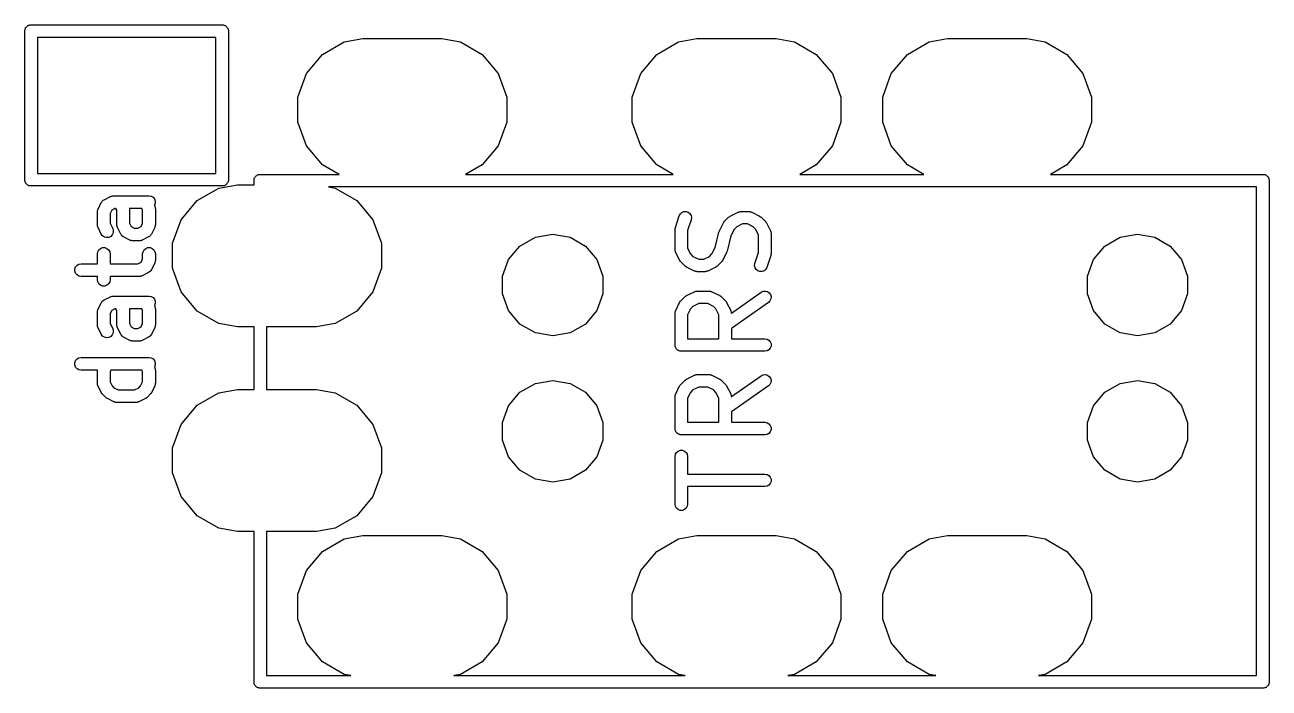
# Model space of a CAD drawing. Extents: x 61 to 195, y -144 to -65.
# Drawn here: x 179.88 to 194.78, y -119.78 to -111.84 of the extents above; entities that cross this region are included whole.
import ezdxf

# ---------------------------------------------------------------- set-up
doc = ezdxf.new("R2010")
doc.units = 0
doc.header["$MEASUREMENT"] = 0
doc.layers.add('BLACK', color=7, linetype='CONTINUOUS')

msp = doc.modelspace()

# ---------------------------------------------------------------- linework, layer by layer
at = {"layer": 'BLACK', "linetype": 'CONTINUOUS'}
for p, q in [((179.914, -111.849), (179.919, -111.845)), ((179.919, -111.845), (179.925, -111.843)), ((179.925, -111.843), (179.931, -111.839)), ((179.931, -111.839), (179.938, -111.838)), ((179.938, -111.838), (179.944, -111.836)), ((179.944, -111.836), (179.95, -111.836)), ((179.95, -111.836), (179.95, -111.836)), ((179.95, -111.836), (182.25, -111.836)), ((182.25, -111.836), (182.256, -111.836)), ((182.25, -111.836), (182.25, -111.836)), ((182.256, -111.836), (182.262, -111.838)), ((182.262, -111.838), (182.269, -111.839)), ((182.269, -111.839), (182.275, -111.843)), ((182.275, -111.843), (182.281, -111.845)), ((182.281, -111.845), (182.286, -111.849)), ((179.882, -111.898), (179.884, -111.892)), ((179.882, -111.904), (179.882, -111.898)), ((179.882, -113.696), (179.882, -111.904)), ((179.884, -111.892), (179.885, -111.885)), ((179.885, -111.885), (179.889, -111.879)), ((179.889, -111.879), (179.891, -111.873)), ((179.891, -111.873), (179.895, -111.868)), ((179.895, -111.868), (179.899, -111.862)), ((179.899, -111.862), (179.904, -111.858)), ((179.904, -111.858), (179.908, -111.853)), ((179.908, -111.853), (179.914, -111.849)), ((180.032, -111.986), (180.032, -113.614)), ((182.168, -111.986), (180.032, -111.986)), ((182.168, -113.614), (182.168, -111.986)), ((182.286, -111.849), (182.292, -111.853)), ((182.292, -111.853), (182.296, -111.858)), ((182.296, -111.858), (182.301, -111.862)), ((182.301, -111.862), (182.305, -111.868)), ((182.305, -111.868), (182.309, -111.873)), ((182.309, -111.873), (182.311, -111.879)), ((182.311, -111.879), (182.315, -111.885)), ((182.315, -111.885), (182.316, -111.892)), ((182.316, -111.892), (182.318, -111.898)), ((182.318, -111.898), (182.318, -111.904)), ((182.318, -111.904), (182.318, -111.904)), ((182.318, -111.904), (182.318, -113.696)), ((183.445, -112.189), (183.705, -112.039)), ((183.705, -112.039), (183.926, -112)), ((183.926, -112), (184.874, -112)), ((184.874, -112), (185.095, -112.039)), ((185.095, -112.039), (185.355, -112.189)), ((187.445, -112.189), (187.705, -112.039)), ((187.705, -112.039), (187.926, -112)), ((187.926, -112), (188.874, -112)), ((188.874, -112), (189.095, -112.039)), ((189.095, -112.039), (189.355, -112.189)), ((190.445, -112.189), (190.705, -112.039)), ((190.705, -112.039), (190.926, -112)), ((190.926, -112), (191.874, -112)), ((191.874, -112), (192.095, -112.039)), ((192.095, -112.039), (192.355, -112.189)), ((183.253, -112.418), (183.445, -112.189)), ((185.355, -112.189), (185.547, -112.418)), ((187.253, -112.418), (187.445, -112.189)), ((189.355, -112.189), (189.547, -112.418)), ((190.253, -112.418), (190.445, -112.189)), ((192.355, -112.189), (192.547, -112.418)), ((183.15, -112.7), (183.253, -112.418)), ((185.547, -112.418), (185.65, -112.7)), ((187.15, -112.7), (187.253, -112.418)), ((189.547, -112.418), (189.65, -112.7)), ((190.15, -112.7), (190.253, -112.418)), ((192.547, -112.418), (192.65, -112.7)), ((183.15, -113), (183.15, -112.7)), ((185.65, -112.7), (185.65, -113)), ((187.15, -113), (187.15, -112.7)), ((189.65, -112.7), (189.65, -113)), ((190.15, -113), (190.15, -112.7)), ((192.65, -112.7), (192.65, -113)), ((183.253, -113.282), (183.15, -113)), ((185.65, -113), (185.547, -113.282)), ((187.253, -113.282), (187.15, -113)), ((189.65, -113), (189.547, -113.282)), ((190.253, -113.282), (190.15, -113)), ((192.65, -113), (192.547, -113.282)), ((183.445, -113.511), (183.253, -113.282)), ((185.547, -113.282), (185.355, -113.511)), ((187.445, -113.511), (187.253, -113.282)), ((189.547, -113.282), (189.355, -113.511)), ((190.445, -113.511), (190.253, -113.282)), ((192.547, -113.282), (192.355, -113.511)), ((180.032, -113.614), (182.168, -113.614)), ((182.662, -113.634), (182.668, -113.632)), ((182.668, -113.632), (182.674, -113.628)), ((182.674, -113.628), (182.681, -113.627)), ((182.681, -113.627), (182.687, -113.625)), ((182.687, -113.625), (182.693, -113.625)), ((182.693, -113.625), (182.693, -113.625)), ((182.693, -113.625), (183.642, -113.625)), ((183.642, -113.625), (183.445, -113.511)), ((185.355, -113.511), (185.158, -113.625)), ((185.158, -113.625), (187.642, -113.625)), ((187.642, -113.625), (187.445, -113.511)), ((189.355, -113.511), (189.158, -113.625)), ((189.158, -113.625), (190.642, -113.625)), ((190.642, -113.625), (190.445, -113.511)), ((192.355, -113.511), (192.158, -113.625)), ((192.158, -113.625), (194.707, -113.625)), ((194.707, -113.625), (194.707, -113.625)), ((194.707, -113.625), (194.713, -113.625)), ((194.713, -113.625), (194.719, -113.627)), ((194.719, -113.627), (194.726, -113.628)), ((194.726, -113.628), (194.732, -113.632)), ((194.732, -113.632), (194.738, -113.634)), ((179.882, -113.702), (179.882, -113.696)), ((179.882, -113.696), (179.882, -113.696)), ((179.884, -113.708), (179.882, -113.702)), ((179.885, -113.715), (179.884, -113.708)), ((179.889, -113.721), (179.885, -113.715)), ((179.891, -113.727), (179.889, -113.721)), ((179.895, -113.732), (179.891, -113.727)), ((179.899, -113.738), (179.895, -113.732)), ((179.904, -113.742), (179.899, -113.738)), ((179.908, -113.747), (179.904, -113.742)), ((179.914, -113.751), (179.908, -113.747)), ((179.919, -113.755), (179.914, -113.751)), ((179.925, -113.757), (179.919, -113.755)), ((179.931, -113.761), (179.925, -113.757)), ((179.938, -113.762), (179.931, -113.761)), ((179.944, -113.764), (179.938, -113.762)), ((179.95, -113.764), (179.944, -113.764)), ((182.25, -113.764), (179.95, -113.764)), ((179.95, -113.764), (179.95, -113.764)), ((182.205, -113.789), (182.426, -113.75)), ((182.256, -113.764), (182.25, -113.764)), ((182.25, -113.764), (182.25, -113.764)), ((182.262, -113.762), (182.256, -113.764)), ((182.269, -113.761), (182.262, -113.762)), ((182.275, -113.757), (182.269, -113.761)), ((182.281, -113.755), (182.275, -113.757)), ((182.286, -113.751), (182.281, -113.755)), ((182.292, -113.747), (182.286, -113.751)), ((182.296, -113.742), (182.292, -113.747)), ((182.301, -113.738), (182.296, -113.742)), ((182.305, -113.732), (182.301, -113.738)), ((182.309, -113.727), (182.305, -113.732)), ((182.311, -113.721), (182.309, -113.727)), ((182.315, -113.715), (182.311, -113.721)), ((182.316, -113.708), (182.315, -113.715)), ((182.318, -113.702), (182.316, -113.708)), ((182.318, -113.696), (182.318, -113.696)), ((182.318, -113.696), (182.318, -113.702)), ((182.426, -113.75), (182.625, -113.75)), ((182.625, -113.687), (182.627, -113.681)), ((182.625, -113.75), (182.625, -113.687)), ((182.627, -113.681), (182.628, -113.674)), ((182.628, -113.674), (182.632, -113.668)), ((182.632, -113.668), (182.634, -113.662)), ((182.634, -113.662), (182.638, -113.657)), ((182.638, -113.657), (182.642, -113.651)), ((182.642, -113.651), (182.647, -113.647)), ((182.647, -113.647), (182.651, -113.642)), ((182.651, -113.642), (182.657, -113.638)), ((182.657, -113.638), (182.662, -113.634)), ((183.516, -113.775), (183.595, -113.789)), ((194.625, -113.775), (183.516, -113.775)), ((194.625, -119.625), (194.625, -113.775)), ((194.738, -113.634), (194.743, -113.638)), ((194.743, -113.638), (194.749, -113.642)), ((194.749, -113.642), (194.753, -113.647)), ((194.753, -113.647), (194.758, -113.651)), ((194.758, -113.651), (194.762, -113.657)), ((194.762, -113.657), (194.766, -113.662)), ((194.766, -113.662), (194.768, -113.668)), ((194.768, -113.668), (194.772, -113.674)), ((194.772, -113.674), (194.773, -113.681)), ((194.773, -113.681), (194.775, -113.687)), ((194.775, -113.687), (194.775, -113.693)), ((194.775, -113.693), (194.775, -113.693)), ((194.775, -113.693), (194.775, -119.707)), ((180.821, -113.935), (180.83, -113.929)), ((180.83, -113.929), (180.908, -113.89)), ((180.908, -113.89), (180.912, -113.889)), ((180.912, -113.889), (180.916, -113.887)), ((180.916, -113.887), (180.925, -113.885)), ((180.925, -113.885), (180.933, -113.883)), ((180.933, -113.883), (180.938, -113.883)), ((180.938, -113.883), (180.942, -113.882)), ((180.942, -113.882), (181.368, -113.882)), ((181.368, -113.882), (181.394, -113.887)), ((181.394, -113.887), (181.417, -113.9)), ((181.417, -113.9), (181.434, -113.92)), ((181.434, -113.92), (181.443, -113.945)), ((181.945, -113.939), (182.205, -113.789)), ((183.595, -113.789), (183.855, -113.939)), ((180.75, -114.066), (180.753, -114.057)), ((180.75, -114.07), (180.75, -114.066)), ((180.75, -114.074), (180.75, -114.07)), ((180.75, -114.229), (180.75, -114.074)), ((180.753, -114.057), (180.754, -114.048)), ((180.754, -114.048), (180.756, -114.044)), ((180.756, -114.044), (180.758, -114.04)), ((180.758, -114.04), (180.796, -113.963)), ((180.796, -113.963), (180.803, -113.954)), ((180.803, -113.954), (180.809, -113.945)), ((180.809, -113.945), (180.811, -113.943)), ((180.811, -113.943), (180.812, -113.942)), ((180.812, -113.942), (180.821, -113.935)), ((180.921, -114.054), (180.902, -114.092)), ((180.96, -114.034), (180.921, -114.054)), ((180.972, -114.034), (180.96, -114.034)), ((180.982, -114.054), (180.972, -114.034)), ((180.982, -114.229), (180.982, -114.054)), ((181.134, -114.034), (181.134, -114.036)), ((181.282, -114.034), (181.134, -114.034)), ((181.134, -114.036), (181.134, -114.211)), ((181.291, -114.054), (181.282, -114.034)), ((181.291, -114.211), (181.291, -114.054)), ((181.434, -113.996), (181.433, -113.997)), ((181.433, -113.997), (181.436, -114.002)), ((181.443, -113.971), (181.434, -113.996)), ((181.436, -114.002), (181.437, -114.006)), ((181.437, -114.006), (181.439, -114.01)), ((181.439, -114.01), (181.441, -114.018)), ((181.441, -114.018), (181.443, -114.027)), ((181.443, -113.945), (181.443, -113.971)), ((181.443, -114.027), (181.443, -114.031)), ((181.443, -114.031), (181.444, -114.036)), ((181.444, -114.036), (181.444, -114.229)), ((181.753, -114.168), (181.945, -113.939)), ((183.855, -113.939), (184.047, -114.168)), ((187.728, -114.098), (187.747, -114.08)), ((187.747, -114.08), (187.771, -114.071)), ((187.771, -114.071), (187.798, -114.07)), ((187.798, -114.07), (187.822, -114.078)), ((187.822, -114.078), (187.843, -114.095)), ((188.324, -114.125), (188.42, -114.077)), ((188.42, -114.077), (188.424, -114.076)), ((188.424, -114.076), (188.428, -114.074)), ((188.428, -114.074), (188.436, -114.072)), ((188.436, -114.072), (188.445, -114.07)), ((188.445, -114.07), (188.449, -114.07)), ((188.449, -114.07), (188.453, -114.069)), ((188.453, -114.069), (188.548, -114.069)), ((188.548, -114.069), (188.553, -114.07)), ((188.553, -114.07), (188.557, -114.07)), ((188.557, -114.07), (188.565, -114.072)), ((188.565, -114.072), (188.574, -114.074)), ((188.574, -114.074), (188.578, -114.076)), ((188.578, -114.076), (188.582, -114.077)), ((188.582, -114.077), (188.677, -114.125)), ((180.75, -114.233), (180.75, -114.229)), ((180.902, -114.092), (180.902, -114.211)), ((180.902, -114.211), (180.933, -114.272)), ((180.983, -114.233), (180.982, -114.229)), ((181.134, -114.211), (181.154, -114.25)), ((181.272, -114.25), (181.291, -114.211)), ((181.444, -114.229), (181.443, -114.233)), ((181.65, -114.45), (181.753, -114.168)), ((184.047, -114.168), (184.15, -114.45)), ((187.668, -114.263), (187.715, -114.121)), ((187.715, -114.121), (187.728, -114.098)), ((187.858, -114.168), (187.814, -114.299)), ((187.843, -114.095), (187.856, -114.117)), ((187.856, -114.117), (187.861, -114.142)), ((187.861, -114.142), (187.858, -114.168)), ((188.196, -114.301), (188.243, -114.206)), ((188.243, -114.206), (188.25, -114.196)), ((188.25, -114.196), (188.257, -114.187)), ((188.257, -114.187), (188.305, -114.139)), ((188.305, -114.139), (188.315, -114.132)), ((188.315, -114.132), (188.324, -114.125)), ((188.471, -114.219), (188.402, -114.254)), ((188.531, -114.219), (188.471, -114.219)), ((188.599, -114.254), (188.531, -114.219)), ((188.677, -114.125), (188.687, -114.132)), ((188.687, -114.132), (188.697, -114.139)), ((188.697, -114.139), (188.744, -114.187)), ((188.744, -114.187), (188.751, -114.196)), ((188.751, -114.196), (188.758, -114.206)), ((188.758, -114.206), (188.806, -114.301)), ((180.75, -114.238), (180.75, -114.233)), ((180.753, -114.246), (180.75, -114.238)), ((180.754, -114.255), (180.753, -114.246)), ((180.756, -114.259), (180.754, -114.255)), ((180.758, -114.263), (180.756, -114.259)), ((180.796, -114.341), (180.758, -114.263)), ((180.812, -114.362), (180.796, -114.341)), ((180.834, -114.376), (180.812, -114.362)), ((180.86, -114.383), (180.834, -114.376)), ((180.91, -114.368), (180.886, -114.38)), ((180.928, -114.349), (180.91, -114.368)), ((180.939, -114.324), (180.928, -114.349)), ((180.933, -114.272), (180.94, -114.298)), ((180.94, -114.298), (180.939, -114.324)), ((180.982, -114.238), (180.983, -114.233)), ((180.985, -114.246), (180.982, -114.238)), ((180.986, -114.255), (180.985, -114.246)), ((180.989, -114.259), (180.986, -114.255)), ((180.99, -114.263), (180.989, -114.259)), ((181.029, -114.341), (180.99, -114.263)), ((181.035, -114.35), (181.029, -114.341)), ((181.041, -114.359), (181.035, -114.35)), ((181.043, -114.36), (181.041, -114.359)), ((181.044, -114.362), (181.043, -114.36)), ((181.054, -114.368), (181.044, -114.362)), ((181.063, -114.375), (181.054, -114.368)), ((181.14, -114.413), (181.063, -114.375)), ((181.154, -114.25), (181.192, -114.269)), ((181.192, -114.269), (181.234, -114.269)), ((181.234, -114.269), (181.272, -114.25)), ((181.363, -114.375), (181.286, -114.413)), ((181.372, -114.368), (181.363, -114.375)), ((181.381, -114.362), (181.372, -114.368)), ((181.383, -114.36), (181.381, -114.362)), ((181.384, -114.359), (181.383, -114.36)), ((181.39, -114.35), (181.384, -114.359)), ((181.397, -114.341), (181.39, -114.35)), ((181.436, -114.263), (181.397, -114.341)), ((181.437, -114.259), (181.436, -114.263)), ((181.439, -114.255), (181.437, -114.259)), ((181.441, -114.246), (181.439, -114.255)), ((181.443, -114.238), (181.441, -114.246)), ((181.443, -114.233), (181.443, -114.238)), ((185.808, -114.483), (185.992, -114.377)), ((185.992, -114.377), (186.2, -114.341)), ((186.2, -114.341), (186.408, -114.377)), ((186.408, -114.377), (186.592, -114.483)), ((187.664, -114.287), (187.666, -114.275)), ((187.664, -114.525), (187.664, -114.287)), ((187.666, -114.275), (187.668, -114.263)), ((187.814, -114.299), (187.814, -114.508)), ((188.144, -114.499), (188.19, -114.317)), ((188.19, -114.317), (188.193, -114.309)), ((188.193, -114.309), (188.196, -114.301)), ((188.333, -114.361), (188.288, -114.543)), ((188.372, -114.284), (188.333, -114.361)), ((188.402, -114.254), (188.372, -114.284)), ((188.63, -114.284), (188.599, -114.254)), ((188.664, -114.353), (188.63, -114.284)), ((188.664, -114.561), (188.664, -114.353)), ((188.806, -114.301), (188.807, -114.305)), ((188.807, -114.305), (188.809, -114.309)), ((188.809, -114.309), (188.811, -114.318)), ((188.811, -114.318), (188.813, -114.326)), ((188.813, -114.326), (188.813, -114.331)), ((188.813, -114.331), (188.814, -114.335)), ((188.814, -114.335), (188.814, -114.573)), ((192.808, -114.483), (192.992, -114.377)), ((192.992, -114.377), (193.2, -114.341)), ((193.2, -114.341), (193.408, -114.377)), ((193.408, -114.377), (193.592, -114.483)), ((180.767, -114.529), (180.788, -114.511)), ((180.788, -114.511), (180.813, -114.502)), ((180.813, -114.502), (180.839, -114.502)), ((180.839, -114.502), (180.864, -114.511)), ((180.886, -114.38), (180.86, -114.383)), ((180.864, -114.511), (180.884, -114.529)), ((181.144, -114.415), (181.14, -114.413)), ((181.148, -114.417), (181.144, -114.415)), ((181.157, -114.418), (181.148, -114.417)), ((181.165, -114.421), (181.157, -114.418)), ((181.17, -114.421), (181.165, -114.421)), ((181.174, -114.421), (181.17, -114.421)), ((181.252, -114.421), (181.174, -114.421)), ((181.256, -114.421), (181.252, -114.421)), ((181.26, -114.421), (181.256, -114.421)), ((181.269, -114.418), (181.26, -114.421)), ((181.278, -114.417), (181.269, -114.418)), ((181.281, -114.415), (181.278, -114.417)), ((181.286, -114.413), (181.281, -114.415)), ((181.309, -114.529), (181.33, -114.511)), ((181.33, -114.511), (181.354, -114.502)), ((181.354, -114.502), (181.381, -114.502)), ((181.381, -114.502), (181.406, -114.511)), ((181.406, -114.511), (181.426, -114.529)), ((181.65, -114.75), (181.65, -114.45)), ((184.15, -114.45), (184.15, -114.75)), ((185.672, -114.645), (185.808, -114.483)), ((186.592, -114.483), (186.728, -114.645)), ((187.665, -114.53), (187.664, -114.525)), ((187.814, -114.508), (187.848, -114.576)), ((188.106, -114.576), (188.144, -114.499)), ((192.672, -114.645), (192.808, -114.483)), ((193.592, -114.483), (193.728, -114.645)), ((180.75, -114.577), (180.754, -114.551)), ((180.75, -114.695), (180.75, -114.577)), ((180.754, -114.551), (180.767, -114.529)), ((180.884, -114.529), (180.897, -114.551)), ((180.897, -114.551), (180.902, -114.577)), ((180.902, -114.577), (180.902, -114.695)), ((181.234, -114.695), (181.272, -114.676)), ((181.272, -114.676), (181.291, -114.637)), ((181.291, -114.577), (181.296, -114.551)), ((181.291, -114.637), (181.291, -114.577)), ((181.296, -114.551), (181.309, -114.529)), ((181.426, -114.529), (181.439, -114.551)), ((181.439, -114.551), (181.444, -114.577)), ((181.441, -114.672), (181.439, -114.681)), ((181.443, -114.664), (181.441, -114.672)), ((181.444, -114.655), (181.443, -114.659)), ((181.443, -114.659), (181.443, -114.664)), ((181.444, -114.577), (181.444, -114.655)), ((185.6, -114.844), (185.672, -114.645)), ((186.728, -114.645), (186.8, -114.844)), ((187.664, -114.534), (187.665, -114.53)), ((187.667, -114.542), (187.664, -114.534)), ((187.668, -114.551), (187.667, -114.542)), ((187.671, -114.555), (187.668, -114.551)), ((187.672, -114.559), (187.671, -114.555)), ((187.719, -114.654), (187.672, -114.559)), ((187.727, -114.664), (187.719, -114.654)), ((187.733, -114.674), (187.727, -114.664)), ((187.781, -114.721), (187.733, -114.674)), ((187.848, -114.576), (187.879, -114.607)), ((187.879, -114.607), (187.947, -114.641)), ((187.947, -114.641), (188.007, -114.641)), ((188.007, -114.641), (188.075, -114.607)), ((188.075, -114.607), (188.106, -114.576)), ((188.22, -114.674), (188.173, -114.721)), ((188.227, -114.664), (188.22, -114.674)), ((188.235, -114.654), (188.227, -114.664)), ((188.282, -114.559), (188.235, -114.654)), ((188.284, -114.551), (188.282, -114.559)), ((188.288, -114.543), (188.284, -114.551)), ((188.62, -114.692), (188.664, -114.561)), ((188.81, -114.597), (188.762, -114.739)), ((188.812, -114.585), (188.81, -114.597)), ((188.814, -114.573), (188.812, -114.585)), ((192.6, -114.844), (192.672, -114.645)), ((193.728, -114.645), (193.8, -114.844)), ((180.48, -114.758), (180.489, -114.733)), ((180.48, -114.784), (180.48, -114.758)), ((180.489, -114.809), (180.48, -114.784)), ((180.489, -114.733), (180.506, -114.713)), ((180.506, -114.829), (180.489, -114.809)), ((180.506, -114.713), (180.529, -114.699)), ((180.529, -114.699), (180.555, -114.695)), ((180.555, -114.695), (180.75, -114.695)), ((180.902, -114.695), (181.234, -114.695)), ((181.363, -114.8), (181.286, -114.839)), ((181.372, -114.794), (181.363, -114.8)), ((181.381, -114.788), (181.372, -114.794)), ((181.383, -114.786), (181.381, -114.788)), ((181.384, -114.785), (181.383, -114.786)), ((181.39, -114.775), (181.384, -114.785)), ((181.397, -114.766), (181.39, -114.775)), ((181.436, -114.689), (181.397, -114.766)), ((181.437, -114.685), (181.436, -114.689)), ((181.439, -114.681), (181.437, -114.685)), ((181.753, -115.032), (181.65, -114.75)), ((184.15, -114.75), (184.047, -115.032)), ((187.791, -114.728), (187.781, -114.721)), ((187.801, -114.735), (187.791, -114.728)), ((187.896, -114.783), (187.801, -114.735)), ((187.9, -114.784), (187.896, -114.783)), ((187.904, -114.786), (187.9, -114.784)), ((187.912, -114.788), (187.904, -114.786)), ((187.921, -114.79), (187.912, -114.788)), ((187.925, -114.79), (187.921, -114.79)), ((187.929, -114.791), (187.925, -114.79)), ((188.025, -114.791), (187.929, -114.791)), ((188.029, -114.79), (188.025, -114.791)), ((188.033, -114.79), (188.029, -114.79)), ((188.042, -114.788), (188.033, -114.79)), ((188.05, -114.786), (188.042, -114.788)), ((188.054, -114.784), (188.05, -114.786)), ((188.058, -114.783), (188.054, -114.784)), ((188.153, -114.735), (188.058, -114.783)), ((188.163, -114.728), (188.153, -114.735)), ((188.173, -114.721), (188.163, -114.728)), ((188.616, -114.718), (188.62, -114.692)), ((188.622, -114.743), (188.616, -114.718)), ((188.635, -114.766), (188.622, -114.743)), ((188.656, -114.782), (188.635, -114.766)), ((188.68, -114.79), (188.656, -114.782)), ((188.706, -114.789), (188.68, -114.79)), ((188.731, -114.78), (188.706, -114.789)), ((188.75, -114.762), (188.731, -114.78)), ((188.762, -114.739), (188.75, -114.762)), ((180.529, -114.843), (180.506, -114.829)), ((180.555, -114.847), (180.529, -114.843)), ((180.75, -114.847), (180.555, -114.847)), ((180.75, -114.887), (180.75, -114.847)), ((180.754, -114.913), (180.75, -114.887)), ((180.767, -114.936), (180.754, -114.913)), ((180.788, -114.953), (180.767, -114.936)), ((180.813, -114.962), (180.788, -114.953)), ((180.839, -114.962), (180.813, -114.962)), ((180.864, -114.953), (180.839, -114.962)), ((180.884, -114.936), (180.864, -114.953)), ((180.897, -114.913), (180.884, -114.936)), ((180.902, -114.887), (180.897, -114.913)), ((181.252, -114.847), (180.902, -114.847)), ((180.902, -114.847), (180.902, -114.887)), ((181.256, -114.846), (181.252, -114.847)), ((181.26, -114.847), (181.256, -114.846)), ((181.269, -114.844), (181.26, -114.847)), ((181.278, -114.843), (181.269, -114.844)), ((181.281, -114.84), (181.278, -114.843)), ((181.286, -114.839), (181.281, -114.84)), ((185.6, -115.056), (185.6, -114.844)), ((186.8, -114.844), (186.8, -115.056)), ((192.6, -115.056), (192.6, -114.844)), ((193.8, -114.844), (193.8, -115.056)), ((180.83, -115.129), (180.908, -115.09)), ((180.908, -115.09), (180.912, -115.089)), ((180.912, -115.089), (180.916, -115.086)), ((180.916, -115.086), (180.925, -115.085)), ((180.925, -115.085), (180.933, -115.082)), ((180.933, -115.082), (180.938, -115.083)), ((180.938, -115.083), (180.942, -115.082)), ((180.942, -115.082), (181.368, -115.082)), ((181.368, -115.082), (181.394, -115.086)), ((181.394, -115.086), (181.417, -115.1)), ((181.417, -115.1), (181.434, -115.12)), ((181.434, -115.12), (181.443, -115.145)), ((181.945, -115.261), (181.753, -115.032)), ((184.047, -115.032), (183.855, -115.261)), ((185.672, -115.255), (185.6, -115.056)), ((186.8, -115.056), (186.728, -115.255)), ((187.733, -115.139), (187.781, -115.091)), ((187.781, -115.091), (187.791, -115.084)), ((187.791, -115.084), (187.801, -115.077)), ((187.801, -115.077), (187.896, -115.03)), ((187.896, -115.03), (187.9, -115.028)), ((187.9, -115.028), (187.904, -115.026)), ((187.904, -115.026), (187.912, -115.025)), ((187.912, -115.025), (187.921, -115.022)), ((187.921, -115.022), (187.925, -115.022)), ((187.925, -115.022), (187.929, -115.022)), ((187.929, -115.022), (188.072, -115.022)), ((188.072, -115.022), (188.076, -115.022)), ((188.076, -115.022), (188.081, -115.022)), ((188.081, -115.022), (188.089, -115.025)), ((188.089, -115.025), (188.098, -115.026)), ((188.098, -115.026), (188.102, -115.028)), ((188.102, -115.028), (188.106, -115.03)), ((188.106, -115.03), (188.201, -115.077)), ((188.201, -115.077), (188.211, -115.084)), ((188.211, -115.084), (188.22, -115.091)), ((188.22, -115.091), (188.268, -115.139)), ((188.338, -115.286), (188.696, -115.035)), ((188.696, -115.035), (188.719, -115.024)), ((188.719, -115.024), (188.745, -115.022)), ((188.745, -115.022), (188.771, -115.029)), ((188.771, -115.029), (188.792, -115.044)), ((188.792, -115.044), (188.807, -115.065)), ((188.811, -115.116), (188.8, -115.14)), ((188.807, -115.065), (188.814, -115.09)), ((188.814, -115.09), (188.811, -115.116)), ((192.672, -115.255), (192.6, -115.056)), ((193.8, -115.056), (193.728, -115.255)), ((180.75, -115.265), (180.753, -115.257)), ((180.75, -115.27), (180.75, -115.265)), ((180.75, -115.274), (180.75, -115.27)), ((180.753, -115.257), (180.754, -115.248)), ((180.754, -115.248), (180.756, -115.244)), ((180.756, -115.244), (180.758, -115.24)), ((180.758, -115.24), (180.796, -115.163)), ((180.796, -115.163), (180.803, -115.154)), ((180.803, -115.154), (180.809, -115.144)), ((180.809, -115.144), (180.811, -115.143)), ((180.811, -115.143), (180.812, -115.141)), ((180.812, -115.141), (180.821, -115.135)), ((180.821, -115.135), (180.83, -115.129)), ((180.921, -115.254), (180.902, -115.292)), ((180.96, -115.234), (180.921, -115.254)), ((180.972, -115.234), (180.96, -115.234)), ((180.982, -115.253), (180.972, -115.234)), ((180.982, -115.429), (180.982, -115.253)), ((181.134, -115.234), (181.134, -115.235)), ((181.282, -115.234), (181.134, -115.234)), ((181.134, -115.235), (181.134, -115.411)), ((181.291, -115.253), (181.282, -115.234)), ((181.291, -115.411), (181.291, -115.253)), ((181.434, -115.196), (181.433, -115.196)), ((181.433, -115.196), (181.436, -115.201)), ((181.443, -115.171), (181.434, -115.196)), ((181.436, -115.201), (181.437, -115.206)), ((181.437, -115.206), (181.439, -115.209)), ((181.439, -115.209), (181.441, -115.218)), ((181.441, -115.218), (181.443, -115.227)), ((181.443, -115.145), (181.443, -115.171)), ((181.443, -115.227), (181.443, -115.231)), ((181.443, -115.231), (181.444, -115.235)), ((181.444, -115.235), (181.444, -115.429)), ((182.205, -115.411), (181.945, -115.261)), ((183.855, -115.261), (183.595, -115.411)), ((185.808, -115.417), (185.672, -115.255)), ((186.728, -115.255), (186.592, -115.417)), ((187.664, -115.279), (187.667, -115.27)), ((187.667, -115.27), (187.668, -115.262)), ((187.668, -115.262), (187.671, -115.258)), ((187.671, -115.258), (187.672, -115.254)), ((187.672, -115.254), (187.719, -115.158)), ((187.719, -115.158), (187.727, -115.149)), ((187.727, -115.149), (187.733, -115.139)), ((187.848, -115.236), (187.814, -115.305)), ((187.879, -115.206), (187.848, -115.236)), ((187.947, -115.172), (187.879, -115.206)), ((188.055, -115.172), (187.947, -115.172)), ((188.123, -115.206), (188.055, -115.172)), ((188.153, -115.236), (188.123, -115.206)), ((188.188, -115.305), (188.153, -115.236)), ((188.268, -115.139), (188.275, -115.149)), ((188.275, -115.149), (188.282, -115.158)), ((188.282, -115.158), (188.33, -115.254)), ((188.33, -115.254), (188.331, -115.258)), ((188.331, -115.258), (188.333, -115.262)), ((188.333, -115.262), (188.335, -115.27)), ((188.335, -115.27), (188.337, -115.279)), ((188.782, -115.158), (188.338, -115.469)), ((188.8, -115.14), (188.782, -115.158)), ((192.808, -115.417), (192.672, -115.255)), ((193.728, -115.255), (193.592, -115.417)), ((180.75, -115.429), (180.75, -115.274)), ((180.902, -115.292), (180.902, -115.411)), ((180.902, -115.411), (180.933, -115.472)), ((181.134, -115.411), (181.154, -115.45)), ((181.272, -115.45), (181.291, -115.411)), ((182.426, -115.45), (182.205, -115.411)), ((183.595, -115.411), (183.374, -115.45)), ((185.992, -115.523), (185.808, -115.417)), ((186.592, -115.417), (186.408, -115.523)), ((187.665, -115.283), (187.664, -115.279)), ((187.664, -115.287), (187.665, -115.283)), ((187.664, -115.668), (187.664, -115.287)), ((187.814, -115.305), (187.814, -115.593)), ((188.188, -115.593), (188.188, -115.305)), ((188.337, -115.279), (188.337, -115.283)), ((188.337, -115.283), (188.338, -115.286)), ((192.992, -115.523), (192.808, -115.417)), ((193.592, -115.417), (193.408, -115.523)), ((180.75, -115.433), (180.75, -115.429)), ((180.75, -115.438), (180.75, -115.433)), ((180.753, -115.446), (180.75, -115.438)), ((180.754, -115.455), (180.753, -115.446)), ((180.756, -115.459), (180.754, -115.455)), ((180.758, -115.463), (180.756, -115.459)), ((180.796, -115.54), (180.758, -115.463)), ((180.812, -115.562), (180.796, -115.54)), ((180.834, -115.576), (180.812, -115.562)), ((180.91, -115.568), (180.886, -115.579)), ((180.928, -115.548), (180.91, -115.568)), ((180.939, -115.524), (180.928, -115.548)), ((180.933, -115.472), (180.94, -115.498)), ((180.94, -115.498), (180.939, -115.524)), ((180.983, -115.433), (180.982, -115.429)), ((180.982, -115.438), (180.983, -115.433)), ((180.985, -115.446), (180.982, -115.438)), ((180.986, -115.455), (180.985, -115.446)), ((180.989, -115.459), (180.986, -115.455)), ((180.99, -115.463), (180.989, -115.459)), ((181.029, -115.54), (180.99, -115.463)), ((181.035, -115.549), (181.029, -115.54)), ((181.041, -115.559), (181.035, -115.549)), ((181.043, -115.56), (181.041, -115.559)), ((181.044, -115.562), (181.043, -115.56)), ((181.054, -115.568), (181.044, -115.562)), ((181.063, -115.575), (181.054, -115.568)), ((181.154, -115.45), (181.192, -115.469)), ((181.192, -115.469), (181.234, -115.469)), ((181.234, -115.469), (181.272, -115.45)), ((181.372, -115.568), (181.363, -115.575)), ((181.381, -115.562), (181.372, -115.568)), ((181.383, -115.56), (181.381, -115.562)), ((181.384, -115.559), (181.383, -115.56)), ((181.39, -115.549), (181.384, -115.559)), ((181.397, -115.54), (181.39, -115.549)), ((181.436, -115.463), (181.397, -115.54)), ((181.437, -115.459), (181.436, -115.463)), ((181.439, -115.455), (181.437, -115.459)), ((181.441, -115.446), (181.439, -115.455)), ((181.443, -115.438), (181.441, -115.446)), ((181.444, -115.429), (181.443, -115.433)), ((181.443, -115.433), (181.443, -115.438)), ((182.625, -115.45), (182.426, -115.45)), ((182.625, -116.2), (182.625, -115.45)), ((183.374, -115.45), (182.775, -115.45)), ((182.775, -115.45), (182.775, -116.2)), ((186.2, -115.559), (185.992, -115.523)), ((186.408, -115.523), (186.2, -115.559)), ((188.338, -115.469), (188.338, -115.593)), ((193.2, -115.559), (192.992, -115.523)), ((193.408, -115.523), (193.2, -115.559)), ((180.86, -115.582), (180.834, -115.576)), ((180.886, -115.579), (180.86, -115.582)), ((181.14, -115.613), (181.063, -115.575)), ((181.144, -115.615), (181.14, -115.613)), ((181.148, -115.617), (181.144, -115.615)), ((181.157, -115.618), (181.148, -115.617)), ((181.165, -115.621), (181.157, -115.618)), ((181.17, -115.621), (181.165, -115.621)), ((181.174, -115.621), (181.17, -115.621)), ((181.252, -115.621), (181.174, -115.621)), ((181.256, -115.621), (181.252, -115.621)), ((181.26, -115.621), (181.256, -115.621)), ((181.269, -115.618), (181.26, -115.621)), ((181.278, -115.617), (181.269, -115.618)), ((181.281, -115.615), (181.278, -115.617)), ((181.286, -115.613), (181.281, -115.615)), ((181.363, -115.575), (181.286, -115.613)), ((187.665, -115.675), (187.664, -115.668)), ((187.665, -115.681), (187.665, -115.675)), ((187.667, -115.687), (187.665, -115.681)), ((187.668, -115.694), (187.667, -115.687)), ((187.672, -115.699), (187.668, -115.694)), ((187.674, -115.706), (187.672, -115.699)), ((187.678, -115.711), (187.674, -115.706)), ((187.681, -115.716), (187.678, -115.711)), ((187.686, -115.721), (187.681, -115.716)), ((187.814, -115.593), (188.188, -115.593)), ((188.338, -115.593), (188.739, -115.593)), ((188.739, -115.593), (188.765, -115.598)), ((188.765, -115.598), (188.787, -115.611)), ((188.787, -115.611), (188.804, -115.631)), ((188.804, -115.706), (188.787, -115.726)), ((188.804, -115.631), (188.813, -115.655)), ((188.813, -115.681), (188.804, -115.706)), ((188.813, -115.655), (188.813, -115.681)), ((180.48, -115.88), (180.489, -115.855)), ((180.489, -115.855), (180.506, -115.835)), ((180.506, -115.835), (180.529, -115.822)), ((180.529, -115.822), (180.555, -115.817)), ((180.555, -115.817), (181.368, -115.817)), ((181.368, -115.817), (181.394, -115.822)), ((181.394, -115.822), (181.417, -115.835)), ((181.417, -115.835), (181.434, -115.855)), ((181.434, -115.855), (181.443, -115.88)), ((187.691, -115.726), (187.686, -115.721)), ((187.696, -115.729), (187.691, -115.726)), ((187.701, -115.733), (187.696, -115.729)), ((187.708, -115.735), (187.701, -115.733)), ((187.713, -115.739), (187.708, -115.735)), ((187.72, -115.74), (187.713, -115.739)), ((187.726, -115.742), (187.72, -115.74)), ((187.732, -115.742), (187.726, -115.742)), ((187.739, -115.743), (187.732, -115.742)), ((188.739, -115.743), (187.739, -115.743)), ((188.765, -115.739), (188.739, -115.743)), ((188.787, -115.726), (188.765, -115.739)), ((180.48, -115.907), (180.48, -115.88)), ((180.489, -115.932), (180.48, -115.907)), ((180.506, -115.952), (180.489, -115.932)), ((180.529, -115.965), (180.506, -115.952)), ((180.555, -115.97), (180.529, -115.965)), ((180.75, -115.97), (180.555, -115.97)), ((180.75, -115.971), (180.75, -115.97)), ((180.75, -116.126), (180.75, -115.971)), ((180.912, -115.97), (180.902, -115.989)), ((180.902, -115.989), (180.902, -116.108)), ((181.282, -115.97), (180.912, -115.97)), ((181.291, -115.989), (181.282, -115.97)), ((181.291, -116.108), (181.291, -115.989)), ((181.434, -115.932), (181.433, -115.932)), ((181.433, -115.932), (181.436, -115.937)), ((181.443, -115.907), (181.434, -115.932)), ((181.436, -115.937), (181.437, -115.941)), ((181.437, -115.941), (181.439, -115.945)), ((181.439, -115.945), (181.441, -115.954)), ((181.441, -115.954), (181.443, -115.962)), ((181.443, -115.88), (181.443, -115.907)), ((181.443, -115.962), (181.443, -115.967)), ((181.443, -115.967), (181.444, -115.971)), ((181.444, -115.971), (181.444, -116.126)), ((180.75, -116.13), (180.75, -116.126)), ((180.75, -116.134), (180.75, -116.13)), ((180.753, -116.143), (180.75, -116.134)), ((180.754, -116.152), (180.753, -116.143)), ((180.756, -116.156), (180.754, -116.152)), ((180.758, -116.16), (180.756, -116.156)), ((180.796, -116.237), (180.758, -116.16)), ((180.902, -116.108), (180.927, -116.158)), ((180.927, -116.158), (180.948, -116.179)), ((181.245, -116.179), (181.266, -116.158)), ((181.266, -116.158), (181.291, -116.108)), ((181.436, -116.16), (181.397, -116.237)), ((181.437, -116.156), (181.436, -116.16)), ((181.439, -116.152), (181.437, -116.156)), ((181.441, -116.143), (181.439, -116.152)), ((181.443, -116.134), (181.441, -116.143)), ((181.444, -116.126), (181.443, -116.13)), ((181.443, -116.13), (181.443, -116.134)), ((185.808, -116.233), (185.992, -116.127)), ((185.992, -116.127), (186.2, -116.091)), ((186.2, -116.091), (186.408, -116.127)), ((186.408, -116.127), (186.592, -116.233)), ((187.672, -116.254), (187.719, -116.158)), ((187.719, -116.158), (187.727, -116.149)), ((187.727, -116.149), (187.733, -116.139)), ((187.733, -116.139), (187.781, -116.091)), ((187.781, -116.091), (187.791, -116.084)), ((187.791, -116.084), (187.801, -116.077)), ((187.801, -116.077), (187.896, -116.03)), ((187.896, -116.03), (187.9, -116.028)), ((187.9, -116.028), (187.904, -116.026)), ((187.904, -116.026), (187.912, -116.025)), ((187.912, -116.025), (187.921, -116.022)), ((187.921, -116.022), (187.925, -116.022)), ((187.925, -116.022), (187.929, -116.022)), ((187.929, -116.022), (188.072, -116.022)), ((188.072, -116.022), (188.076, -116.022)), ((188.076, -116.022), (188.081, -116.022)), ((188.081, -116.022), (188.089, -116.025)), ((188.089, -116.025), (188.098, -116.026)), ((188.098, -116.026), (188.102, -116.028)), ((188.102, -116.028), (188.106, -116.03)), ((188.106, -116.03), (188.201, -116.077)), ((188.201, -116.077), (188.211, -116.084)), ((188.211, -116.084), (188.22, -116.091)), ((188.22, -116.091), (188.268, -116.139)), ((188.268, -116.139), (188.275, -116.149)), ((188.275, -116.149), (188.282, -116.158)), ((188.282, -116.158), (188.33, -116.254)), ((188.338, -116.286), (188.696, -116.035)), ((188.782, -116.158), (188.338, -116.469)), ((188.696, -116.035), (188.719, -116.024)), ((188.719, -116.024), (188.745, -116.022)), ((188.745, -116.022), (188.771, -116.029)), ((188.771, -116.029), (188.792, -116.044)), ((188.8, -116.14), (188.782, -116.158)), ((188.792, -116.044), (188.807, -116.065)), ((188.811, -116.116), (188.8, -116.14)), ((188.807, -116.065), (188.814, -116.09)), ((188.814, -116.09), (188.811, -116.116)), ((192.808, -116.233), (192.992, -116.127)), ((192.992, -116.127), (193.2, -116.091)), ((193.2, -116.091), (193.408, -116.127)), ((193.408, -116.127), (193.592, -116.233)), ((180.804, -116.247), (180.796, -116.237)), ((180.811, -116.257), (180.804, -116.247)), ((180.849, -116.296), (180.811, -116.257)), ((180.859, -116.303), (180.849, -116.296)), ((180.869, -116.31), (180.859, -116.303)), ((180.947, -116.349), (180.869, -116.31)), ((180.948, -116.179), (180.999, -116.204)), ((180.999, -116.204), (181.195, -116.204)), ((181.195, -116.204), (181.245, -116.179)), ((181.324, -116.31), (181.247, -116.349)), ((181.334, -116.303), (181.324, -116.31)), ((181.344, -116.296), (181.334, -116.303)), ((181.383, -116.257), (181.344, -116.296)), ((181.39, -116.247), (181.383, -116.257)), ((181.397, -116.237), (181.39, -116.247)), ((181.945, -116.389), (182.205, -116.239)), ((182.205, -116.239), (182.426, -116.2)), ((182.426, -116.2), (182.625, -116.2)), ((182.775, -116.2), (183.374, -116.2)), ((183.374, -116.2), (183.595, -116.239)), ((183.595, -116.239), (183.855, -116.389)), ((185.672, -116.395), (185.808, -116.233)), ((186.592, -116.233), (186.728, -116.395)), ((187.664, -116.279), (187.667, -116.27)), ((187.665, -116.283), (187.664, -116.279)), ((187.664, -116.287), (187.665, -116.283)), ((187.664, -116.668), (187.664, -116.287)), ((187.667, -116.27), (187.668, -116.262)), ((187.668, -116.262), (187.671, -116.258)), ((187.671, -116.258), (187.672, -116.254)), ((187.848, -116.236), (187.814, -116.305)), ((187.814, -116.305), (187.814, -116.593)), ((187.879, -116.206), (187.848, -116.236)), ((187.947, -116.172), (187.879, -116.206)), ((188.055, -116.172), (187.947, -116.172)), ((188.123, -116.206), (188.055, -116.172)), ((188.153, -116.236), (188.123, -116.206)), ((188.188, -116.305), (188.153, -116.236)), ((188.188, -116.593), (188.188, -116.305)), ((188.33, -116.254), (188.331, -116.258)), ((188.331, -116.258), (188.333, -116.262)), ((188.333, -116.262), (188.335, -116.27)), ((188.335, -116.27), (188.337, -116.279)), ((188.337, -116.279), (188.337, -116.283)), ((188.337, -116.283), (188.338, -116.286)), ((192.672, -116.395), (192.808, -116.233)), ((193.592, -116.233), (193.728, -116.395)), ((180.951, -116.35), (180.947, -116.349)), ((180.955, -116.352), (180.951, -116.35)), ((180.963, -116.354), (180.955, -116.352)), ((180.972, -116.356), (180.963, -116.354)), ((180.976, -116.356), (180.972, -116.356)), ((180.981, -116.357), (180.976, -116.356)), ((181.213, -116.357), (180.981, -116.357)), ((181.217, -116.356), (181.213, -116.357)), ((181.222, -116.356), (181.217, -116.356)), ((181.23, -116.354), (181.222, -116.356)), ((181.239, -116.352), (181.23, -116.354)), ((181.243, -116.35), (181.239, -116.352)), ((181.247, -116.349), (181.243, -116.35)), ((181.753, -116.618), (181.945, -116.389)), ((183.855, -116.389), (184.047, -116.618)), ((185.6, -116.594), (185.672, -116.395)), ((186.728, -116.395), (186.8, -116.594)), ((192.6, -116.594), (192.672, -116.395)), ((193.728, -116.395), (193.8, -116.594)), ((185.6, -116.806), (185.6, -116.594)), ((186.8, -116.594), (186.8, -116.806)), ((187.814, -116.593), (188.188, -116.593)), ((188.338, -116.469), (188.338, -116.593)), ((188.338, -116.593), (188.739, -116.593)), ((188.739, -116.593), (188.765, -116.598)), ((188.765, -116.598), (188.787, -116.611)), ((188.787, -116.611), (188.804, -116.631)), ((192.6, -116.806), (192.6, -116.594)), ((193.8, -116.594), (193.8, -116.806)), ((181.65, -116.9), (181.753, -116.618)), ((184.047, -116.618), (184.15, -116.9)), ((187.665, -116.675), (187.664, -116.668)), ((187.665, -116.681), (187.665, -116.675)), ((187.667, -116.687), (187.665, -116.681)), ((187.668, -116.694), (187.667, -116.687)), ((187.672, -116.699), (187.668, -116.694)), ((187.674, -116.706), (187.672, -116.699)), ((187.678, -116.711), (187.674, -116.706)), ((187.681, -116.716), (187.678, -116.711)), ((187.686, -116.721), (187.681, -116.716)), ((187.691, -116.726), (187.686, -116.721)), ((187.696, -116.729), (187.691, -116.726)), ((187.701, -116.733), (187.696, -116.729)), ((187.708, -116.735), (187.701, -116.733)), ((187.713, -116.739), (187.708, -116.735)), ((187.72, -116.74), (187.713, -116.739)), ((187.726, -116.742), (187.72, -116.74)), ((187.732, -116.742), (187.726, -116.742)), ((187.739, -116.743), (187.732, -116.742)), ((188.739, -116.743), (187.739, -116.743)), ((188.765, -116.739), (188.739, -116.743)), ((188.787, -116.726), (188.765, -116.739)), ((188.804, -116.706), (188.787, -116.726)), ((188.804, -116.631), (188.813, -116.655)), ((188.813, -116.681), (188.804, -116.706)), ((188.813, -116.655), (188.813, -116.681)), ((181.65, -117.2), (181.65, -116.9)), ((184.15, -116.9), (184.15, -117.2)), ((185.672, -117.005), (185.6, -116.806)), ((186.8, -116.806), (186.728, -117.005)), ((192.672, -117.005), (192.6, -116.806)), ((193.8, -116.806), (193.728, -117.005)), ((185.808, -117.167), (185.672, -117.005)), ((186.728, -117.005), (186.592, -117.167)), ((187.664, -117.001), (187.668, -116.976)), ((187.664, -117.573), (187.664, -117.001)), ((187.668, -116.976), (187.681, -116.953)), ((187.681, -116.953), (187.701, -116.937)), ((187.701, -116.937), (187.726, -116.928)), ((187.726, -116.928), (187.752, -116.928)), ((187.752, -116.928), (187.776, -116.937)), ((187.776, -116.937), (187.796, -116.953)), ((187.796, -116.953), (187.809, -116.976)), ((187.809, -116.976), (187.814, -117.001)), ((187.814, -117.001), (187.814, -117.212)), ((192.808, -117.167), (192.672, -117.005)), ((193.728, -117.005), (193.592, -117.167)), ((181.753, -117.482), (181.65, -117.2)), ((184.15, -117.2), (184.047, -117.482)), ((185.992, -117.273), (185.808, -117.167)), ((186.592, -117.167), (186.408, -117.273)), ((192.992, -117.273), (192.808, -117.167)), ((193.592, -117.167), (193.408, -117.273)), ((186.2, -117.309), (185.992, -117.273)), ((186.408, -117.273), (186.2, -117.309)), ((187.814, -117.212), (188.739, -117.212)), ((188.739, -117.212), (188.765, -117.217)), ((188.765, -117.217), (188.787, -117.23)), ((188.787, -117.345), (188.765, -117.358)), ((188.787, -117.23), (188.804, -117.25)), ((188.804, -117.325), (188.787, -117.345)), ((188.804, -117.25), (188.813, -117.274)), ((188.813, -117.3), (188.804, -117.325)), ((188.813, -117.274), (188.813, -117.3)), ((193.2, -117.309), (192.992, -117.273)), ((193.408, -117.273), (193.2, -117.309)), ((181.945, -117.711), (181.753, -117.482)), ((184.047, -117.482), (183.855, -117.711)), ((188.739, -117.362), (187.814, -117.362)), ((187.814, -117.362), (187.814, -117.573)), ((188.765, -117.358), (188.739, -117.362)), ((187.668, -117.599), (187.664, -117.573)), ((187.681, -117.621), (187.668, -117.599)), ((187.701, -117.638), (187.681, -117.621)), ((187.726, -117.647), (187.701, -117.638)), ((187.752, -117.647), (187.726, -117.647)), ((187.776, -117.638), (187.752, -117.647)), ((187.796, -117.621), (187.776, -117.638)), ((187.809, -117.599), (187.796, -117.621)), ((187.814, -117.573), (187.809, -117.599)), ((182.205, -117.861), (181.945, -117.711)), ((183.855, -117.711), (183.595, -117.861)), ((182.426, -117.9), (182.205, -117.861)), ((182.625, -117.9), (182.426, -117.9)), ((182.625, -119.707), (182.625, -117.9)), ((183.374, -117.9), (182.775, -117.9)), ((182.775, -117.9), (182.775, -119.625)), ((183.595, -117.861), (183.374, -117.9)), ((183.705, -117.989), (183.926, -117.95)), ((183.926, -117.95), (184.874, -117.95)), ((184.874, -117.95), (185.095, -117.989)), ((187.705, -117.989), (187.926, -117.95)), ((187.926, -117.95), (188.874, -117.95)), ((188.874, -117.95), (189.095, -117.989)), ((190.705, -117.989), (190.926, -117.95)), ((190.926, -117.95), (191.874, -117.95)), ((191.874, -117.95), (192.095, -117.989)), ((183.445, -118.139), (183.705, -117.989)), ((185.095, -117.989), (185.355, -118.139)), ((187.445, -118.139), (187.705, -117.989)), ((189.095, -117.989), (189.355, -118.139)), ((190.445, -118.139), (190.705, -117.989)), ((192.095, -117.989), (192.355, -118.139)), ((183.253, -118.368), (183.445, -118.139)), ((185.355, -118.139), (185.547, -118.368)), ((187.253, -118.368), (187.445, -118.139)), ((189.355, -118.139), (189.547, -118.368)), ((190.253, -118.368), (190.445, -118.139)), ((192.355, -118.139), (192.547, -118.368)), ((183.15, -118.65), (183.253, -118.368)), ((185.547, -118.368), (185.65, -118.65)), ((187.15, -118.65), (187.253, -118.368)), ((189.547, -118.368), (189.65, -118.65)), ((190.15, -118.65), (190.253, -118.368)), ((192.547, -118.368), (192.65, -118.65)), ((183.15, -118.95), (183.15, -118.65)), ((185.65, -118.65), (185.65, -118.95)), ((187.15, -118.95), (187.15, -118.65)), ((189.65, -118.65), (189.65, -118.95)), ((190.15, -118.95), (190.15, -118.65)), ((192.65, -118.65), (192.65, -118.95)), ((183.253, -119.232), (183.15, -118.95)), ((185.65, -118.95), (185.547, -119.232)), ((187.253, -119.232), (187.15, -118.95)), ((189.65, -118.95), (189.547, -119.232)), ((190.253, -119.232), (190.15, -118.95)), ((192.65, -118.95), (192.547, -119.232)), ((183.445, -119.461), (183.253, -119.232)), ((185.547, -119.232), (185.355, -119.461)), ((187.445, -119.461), (187.253, -119.232)), ((189.547, -119.232), (189.355, -119.461)), ((190.445, -119.461), (190.253, -119.232)), ((192.547, -119.232), (192.355, -119.461)), ((183.705, -119.611), (183.445, -119.461)), ((185.355, -119.461), (185.095, -119.611)), ((187.705, -119.611), (187.445, -119.461)), ((189.355, -119.461), (189.095, -119.611)), ((190.705, -119.611), (190.445, -119.461)), ((192.355, -119.461), (192.095, -119.611)), ((182.625, -119.713), (182.625, -119.707)), ((182.625, -119.707), (182.625, -119.707)), ((182.627, -119.719), (182.625, -119.713)), ((182.628, -119.726), (182.627, -119.719)), ((182.632, -119.732), (182.628, -119.726)), ((182.634, -119.738), (182.632, -119.732)), ((182.638, -119.743), (182.634, -119.738)), ((182.775, -119.625), (183.784, -119.625)), ((183.784, -119.625), (183.705, -119.611)), ((185.095, -119.611), (185.016, -119.625)), ((185.016, -119.625), (187.784, -119.625)), ((187.784, -119.625), (187.705, -119.611)), ((189.095, -119.611), (189.016, -119.625)), ((189.016, -119.625), (190.784, -119.625)), ((190.784, -119.625), (190.705, -119.611)), ((192.095, -119.611), (192.016, -119.625)), ((192.016, -119.625), (194.625, -119.625)), ((194.766, -119.738), (194.762, -119.743)), ((194.768, -119.732), (194.766, -119.738)), ((194.772, -119.726), (194.768, -119.732)), ((194.773, -119.719), (194.772, -119.726)), ((194.775, -119.713), (194.773, -119.719)), ((194.775, -119.707), (194.775, -119.707)), ((194.775, -119.707), (194.775, -119.713)), ((182.642, -119.749), (182.638, -119.743)), ((182.647, -119.753), (182.642, -119.749)), ((182.651, -119.758), (182.647, -119.753)), ((182.657, -119.762), (182.651, -119.758)), ((182.662, -119.766), (182.657, -119.762)), ((182.668, -119.768), (182.662, -119.766)), ((182.674, -119.772), (182.668, -119.768)), ((182.681, -119.773), (182.674, -119.772)), ((182.687, -119.775), (182.681, -119.773)), ((182.693, -119.775), (182.687, -119.775)), ((194.707, -119.775), (182.693, -119.775)), ((182.693, -119.775), (182.693, -119.775)), ((194.713, -119.775), (194.707, -119.775)), ((194.707, -119.775), (194.707, -119.775)), ((194.719, -119.773), (194.713, -119.775)), ((194.726, -119.772), (194.719, -119.773)), ((194.732, -119.768), (194.726, -119.772)), ((194.738, -119.766), (194.732, -119.768)), ((194.743, -119.762), (194.738, -119.766)), ((194.749, -119.758), (194.743, -119.762)), ((194.753, -119.753), (194.749, -119.758)), ((194.758, -119.749), (194.753, -119.753)), ((194.762, -119.743), (194.758, -119.749))]:
    msp.add_line(p, q, dxfattribs=at)

doc.saveas('drawing.dxf')
